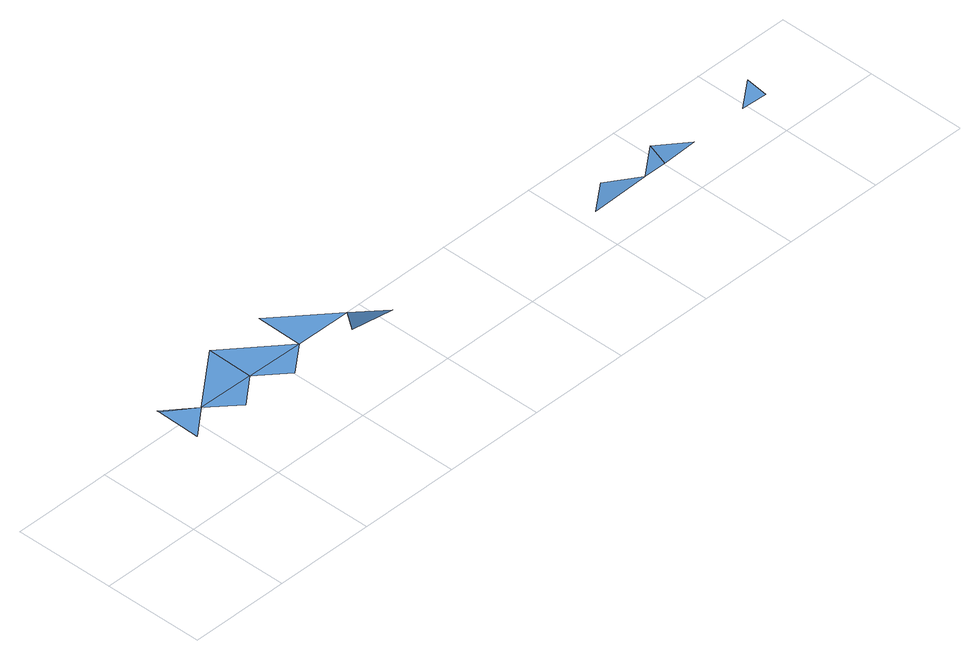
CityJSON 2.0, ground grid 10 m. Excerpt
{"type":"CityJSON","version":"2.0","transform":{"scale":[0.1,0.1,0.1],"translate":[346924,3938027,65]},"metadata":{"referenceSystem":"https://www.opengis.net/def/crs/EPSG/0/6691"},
"CityObjects":{
"waterbody1":{"type":"WaterBody","attributes":{"name":"7","class":"1140","function":"1","WaterBodyRiverFloodingRiskAttribute.description":"4","WaterBodyRiverFloodingRiskAttribute.rankOrg":"4","WaterBodyRiverFloodingRiskAttribute.adminType":"2","WaterBodyRiverFloodingRiskAttribute.scale":"L2"},"geometry":[{"type":"MultiSurface","lod":"1","boundaries":[[[0,1,2]],[[1,0,3]],[[0,4,5]],[[6,0,5]],[[7,6,5]],[[8,7,5]],[[9,10,7]],[[9,11,12]]]}]},
"waterbody2":{"type":"WaterBody","attributes":{"name":"7","class":"1140","function":"1","WaterBodyRiverFloodingRiskAttribute.description":"4","WaterBodyRiverFloodingRiskAttribute.rankOrg":"1","WaterBodyRiverFloodingRiskAttribute.adminType":"2","WaterBodyRiverFloodingRiskAttribute.scale":"L2"},"geometry":[{"type":"MultiSurface","lod":"1","boundaries":[[[13,14,15]],[[16,15,17]],[[16,17,18]],[[19,20,21]]]}]}
},
"vertices":[
[38,27,101],[10,48,101],[9,4,101],[10,50,101],[65,3,101],[94,26,101],[95,72,101],[151,25,101],[122,2,101],[207,24,101],[152,71,101],[235,0,101],[236,46,53],
[548,64,10],[519,42,10],[576,41,13],[605,63,15],[598,40,14],[633,40,16],[715,38,18],[718,61,18],[689,39,18]
]}
